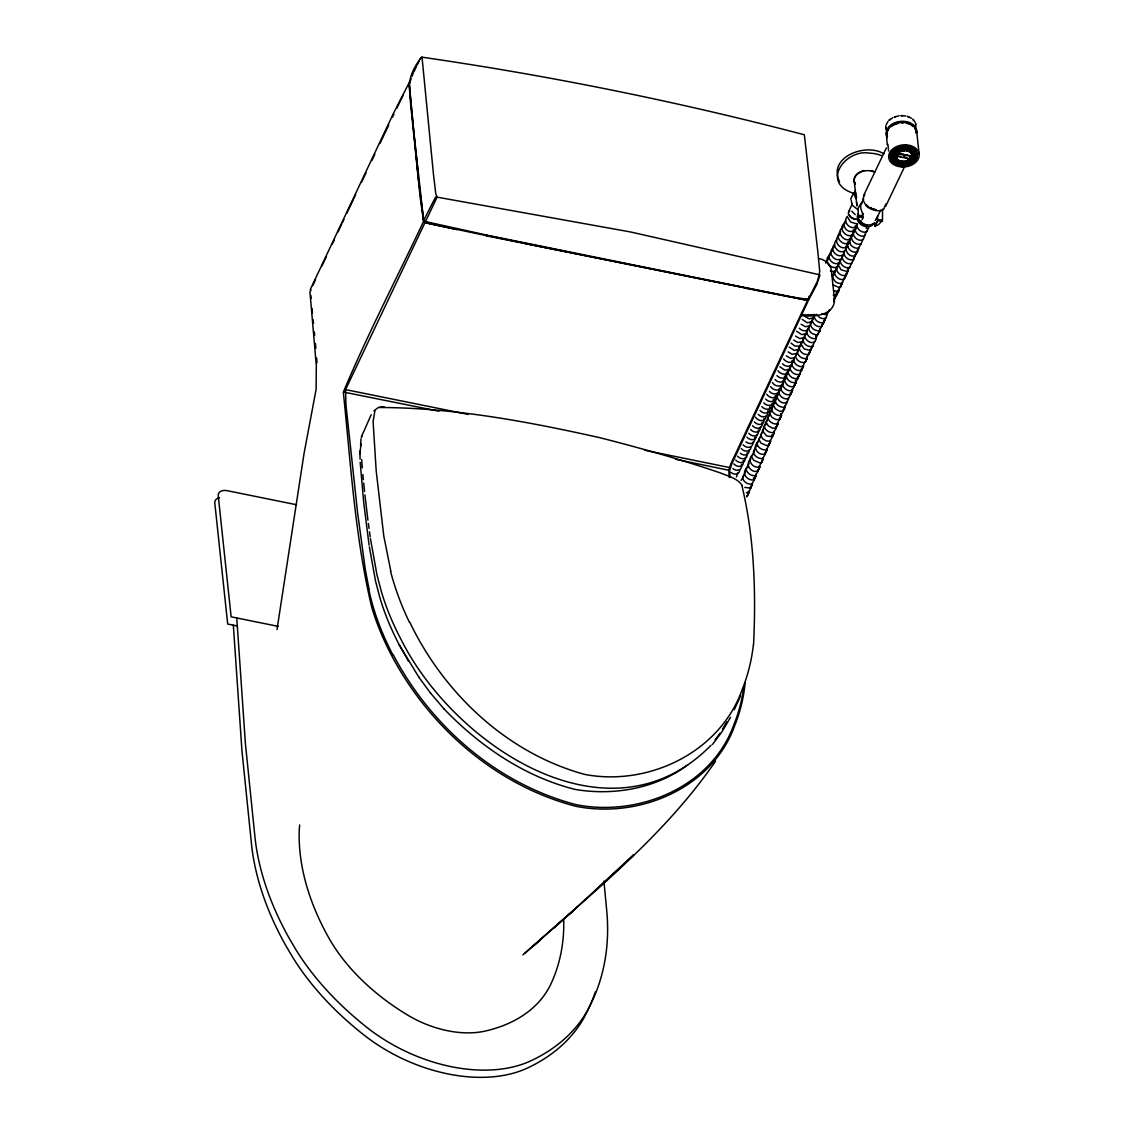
<?xml version="1.0" encoding="UTF-8"?>
<svg xmlns="http://www.w3.org/2000/svg" width="1134" height="1134" viewBox="0 0 1134 1134"><rect width="100%" height="100%" fill="white"/><g stroke="black" fill="none" stroke-linecap="round" stroke-linejoin="round"><path stroke-width="1.5" d="M910.29 151.403L910.347 151.276A5.996 4.309 -6.1 0 1 910.843 151.531L910.9 151.843A4.451 3.189 -6.1 0 1 910.63 152.098L909.709 151.63A4.451 3.204 -6.1 0 1 910.035 151.375L910.474 151.318M911.594 153.203L911.467 152.721A27.967 20.072 -6.1 0 1 911.027 152.197L911.467 151.346A20.511 14.699 -6.1 0 1 912.147 151.035L913.309 151.332A28.293 20.299 -6.1 0 1 913.749 151.857L913.295 152.707A20.568 14.77 -6 0 1 912.827 152.934M409.53 83.703C410.182 74.192 415.838 64.652 421.366 57.281M410.763 80.202L411.075 78.515M857.828 217.076L857.828 216.14M911.977 153.288L911.977 153.232A4.451 3.189 -6.1 0 1 912.445 153.062L913.012 153.728A4.451 3.189 -6.1 0 1 912.643 153.912L912.218 153.841A6.053 4.338 -6.1 0 1 911.963 153.558L911.92 153.388M910.985 162.318L910.999 162.701A6.01 4.309 -6.1 0 1 910.645 162.942L910.276 162.871M895.619 160.475L895.208 160.418A5.982 4.295 -6.1 0 1 894.981 160.149L894.301 160.404A28.194 20.228 -6.1 0 0 894.74 160.929L895.265 161.212M900.24 164.515L900.453 164.657A5.996 4.295 -6.1 0 0 900.906 164.756L901.317 164.6A4.451 3.189 -6.1 0 0 901.459 164.302L902.678 164.147A11.198 7.655 -6 0 0 906.42 163.806A11.864 8.916 -6.2 0 1 902.678 164.147A11.297 8.108 -6.1 0 1 901.431 163.948L900.453 164.005A4.451 3.189 -6.1 0 0 900.254 164.373L900.183 164.473M913.494 156.194L913.522 156.038A4.451 3.189 -6.1 0 0 914.047 156.067L914.132 155.344M913.536 157.754L913.536 157.754A4.451 3.204 -6.1 0 1 914.075 157.782L913.891 158.59A4.451 3.204 -6.1 0 1 913.465 158.562L913.352 157.782A19.661 14.104 -6.1 0 1 912.898 157.626L912.331 156.846A28.052 20.114 -6.2 0 1 912.487 156.223L913.338 155.727M885.767 204.106L883.698 209.195A10.929 6.974 25.5 0 1 879.856 210.683A12.956 8.264 25.5 0 1 870.359 208.755A11.056 7.045 25.5 0 1 866.007 205.608L862.691 199.428L864.817 194.353M894.116 160.036L894.116 159.681A6.01 4.309 -6.1 0 1 893.918 159.228L894.074 158.902A4.451 3.189 -6.1 0 1 894.584 158.873L894.953 159.043A6.01 4.309 -6.1 0 1 895.038 159.37L894.868 159.511M910.106 151.29L909.624 151.134A28.109 20.171 -6.1 0 1 908.958 150.765L908.972 149.872A20.596 14.77 -6.1 0 1 909.468 149.419L910.73 149.419A28.01 20.058 -6 0 1 911.382 149.801L911.523 150.538A20.54 14.742 -6.1 0 1 910.871 151.134L910.687 151.29M911.155 156.775L909.865 158.944L896.895 156.322L897.689 154.21M898.468 163.324L898.468 163.324A4.451 3.189 -6.1 0 1 898.185 163.65L897.745 163.693A6.039 4.338 -6.1 0 1 897.377 163.494L897.292 163.154A4.451 3.189 -6.1 0 1 897.589 162.927L897.533 162.871A28.01 20.1 -6.1 0 1 896.711 162.431L896.625 161.808M913.394 154.919L913.054 156.322M896.498 158.037C894.499 152.877 900.141 151.176 895.491 154.919A4.451 3.204 -6.1 0 1 895.123 154.777L895.676 154.04A4.451 3.204 -6.1 0 1 896.044 154.181L897.235 159.129A7.952 5.713 -6.1 0 0 903.018 161.467M897.972 163.183A11.198 7.697 -4.4 0 0 901.431 164.047L901.346 163.991A11.864 8.874 -8.1 0 1 897.972 163.183L895.137 161.269A4.451 3.189 -6.1 0 1 895.576 161.113L896.016 161.184A6.01 4.309 -6.1 0 1 896.257 161.467L895.747 162.275M898.326 152.282L897.448 152.863A4.451 3.189 -6.1 0 1 897.178 152.651L897.221 152.325M897.859 150.638L897.433 150.638A5.996 4.295 -6.1 0 0 897.093 150.879L897.051 151.176M911.764 156.322L911.878 155.372L911.693 156.662M912.544 160.971L912.544 160.971A4.423 3.175 -6.1 0 1 912.175 160.844L912.034 160.589A6.024 4.323 -6.1 0 1 912.303 160.22L912.728 160.107A4.451 3.204 -6.1 0 1 913.097 160.234L913.267 160.461A6.01 4.323 -6.1 0 1 912.983 160.858L912.884 160.957M901.303 151.12L900.212 151.389A4.437 3.189 -6.1 0 1 900.07 151.105L901.119 150.765A4.451 3.189 -6.1 0 1 901.275 151.049L901.246 151.035M746.129 288.362L803.751 299.674L808.131 299.844L809.208 296.3M894.556 154.649L895.137 153.827M896.611 154.352L895.988 155.145M911.183 156.946L910.248 155.868M359.662 453.926L361.222 443.748M360.073 451.148L360.059 459.157M360.569 445.634L360.981 438.915M913.565 153.558L912.913 152.764M882.479 209.166L882.507 220.336L878.453 224.702M895.378 156.478L895.208 157.286M914.018 158.462L913.848 159.1A28.024 20.128 -5.9 0 1 913.437 159.681L912.558 160.078M753.557 644.75C756.109 591.764 754.28 536.949 741.849 485.366M885.824 126.058L886.051 129.73L885.725 127.277M890.97 156.577L891.055 157.626L891.707 153.444M915.847 127.051L915.549 123.379L915.861 124.598M895.406 159.596L895.605 157.824A27.967 20.058 -6.1 0 0 895.449 157.215L895.336 156.96M906.746 150.765L906.761 150.723A4.451 3.189 -6.1 0 1 906.902 150.425L907.313 150.269A7.952 5.713 -6.1 0 1 910.588 152.239L912.161 154.196M899.829 164.586L900.226 163.764A11.297 8.108 -6.1 0 1 892.982 154.635A11.297 8.108 -6.1 0 1 905.244 147.76A11.297 8.108 -6.1 0 1 913.409 159.795L915.095 154.578L914.514 158.193M901.884 164.132L901.53 164.884M908.391 150.482L907.994 151.261M486.855 235.121L424.527 221.385L423.932 220.45L425.094 217.615L435.683 196.891M425.307 221.952L436.788 197.855M858.481 220.379L858.098 208.174L863.669 199.244M893.946 159.072L893.209 158.462A28.024 20.1 -6.1 0 1 893.053 157.853L893.592 157.002A19.703 14.132 -6.1 0 1 894.584 156.818L895.236 156.889M904.705 164.685L904.776 164.685A4.451 3.189 -6.1 0 0 904.762 164.387L904.436 164.175A6.024 4.323 -6.1 0 0 903.968 164.203L903.642 164.444A4.451 3.189 -6.1 0 0 903.642 164.756L903.968 164.954M906.349 150.921L906.746 150.099M911.864 155.684L911.864 154.819M911.594 156.846L910.007 158.973L911.056 155.982M879.715 221.059C874.257 220.464 879.715 213.291 880.353 210.244M904.393 149.164L903.543 149.603M895.959 156.194L896.058 156.974M913.04 157.683L912.856 158.576M896.81 156.279L896.966 155.344M893.89 157.073L894.145 157.243A4.451 3.204 -6.1 0 0 894.57 157.272L894.924 157.059A6.01 4.323 -6.1 0 0 895.01 156.719L895.477 155.698A28.067 20.128 -6.1 0 0 895.619 155.06L895.01 154.465A19.661 14.104 -6.1 0 0 894.017 154.394L893.11 155.089A28.01 20.1 -6.1 0 0 892.982 155.712L893.578 156.322A19.661 14.104 -6.1 0 0 894.57 156.379L894.924 156.18M866.773 231.109L864.122 236.155C859.912 236.935 854.838 233.349 855.164 228.841L857.403 224.248M864.916 235.107L863.343 239.345C859.629 242.251 853.746 237.927 853.222 233.788L856.326 227.65M814.637 341.433L812.624 346.139C808.358 347.897 802.645 343.786 803.028 339.151L804.701 335.352L806.997 333.552M818.337 333.524L815.672 338.584C811.448 339.378 806.359 335.749 806.728 331.241L811.618 322.07M782.942 380.896C783.41 388.012 775.004 386.963 772.41 382.597M822.079 325.557L819.386 330.632C815.133 331.497 810.101 327.769 810.456 323.289L813.503 318.073M823.78 322.339L825.793 317.633L823.78 322.339C819.74 324.126 814.694 320.468 814.084 316.329L814.51 314.487L810.952 314.855M838.791 262.393C837.813 275.151 819.613 261.018 830.272 254.952M846.063 247.907L846.247 246.602M849.947 238.537C849.21 250.699 831.732 238.367 840.648 231.662M863.059 239.076L861.032 243.81C856.765 245.681 851.039 241.386 851.464 236.793L853.689 232.229M276.994 629.611L304.04 453.543L316.088 389.444L316.329 365.885L309.908 291.438M829.507 309.752L826.842 314.784L821.767 313.877M840.677 286.165L837.998 291.225L834.014 290.857M842.548 282.224L840.507 286.945L842.548 282.224L840.507 286.945L839.018 287.469L832.781 284.847M844.419 278.284L841.726 283.344C835.177 284.776 829.776 276.327 835.078 271.409M851.903 262.521L849.848 267.298C845.78 269.013 840.762 265.384 840.209 261.189L843.342 255.037M850.032 266.462L847.353 271.494L841.23 269.892L838.338 265.101L840.677 259.615M855.603 254.739L853.59 259.417C849.323 261.359 843.568 257.035 844.008 252.428L846.262 247.892L848.005 246.829M859.331 246.943L857.743 251.153C853.845 254.285 847.07 249.338 847.722 244.632L849.99 240.082M779.214 388.707C779.682 395.001 772.424 395.213 769.447 391.372M737.951 472.736L736.405 476.932M752.948 442.104C753.387 448.384 746.144 448.653 743.153 444.797M912.317 153.926L912.26 154.096A28.038 20.114 -6.3 0 0 912.402 154.706L912.842 155.386M911.878 155.188L910.871 158.207M903.699 150.099L903.77 150.085A5.996 4.309 -6.1 0 1 904.252 150.057L904.578 150.269A4.451 3.189 -6.1 0 1 904.578 150.567L904.252 150.822A5.996 4.309 -6.1 0 1 903.784 150.85L903.5 150.638A4.451 3.189 -6.1 0 1 903.444 150.326L903.486 150.17M899.744 163.65L899.276 162.984A19.647 14.09 -6.1 0 1 899.602 162.275L900.58 161.907A28.293 20.256 -6 0 1 901.388 162.091L902.125 162.786A19.647 14.09 -6.1 0 1 901.785 163.494L901.431 163.849M862.279 202.731C857.658 207.805 864.462 213.362 862.903 217.6M904.932 150.737L904.946 150.142A8.165 5.854 -6.1 0 1 912.005 154.989A8.165 5.854 -6.1 0 1 906.59 161.453A8.165 5.854 -6.1 0 1 897.292 159.738A8.165 5.854 -6.1 0 1 897.589 152.679L897.674 152.892M903.33 164.189L903.344 165.04M887.908 144.302L888.617 150.964M899.645 151.049L900.056 151.729M901.7 151.162L901.374 150.496A7.952 5.713 -6.1 0 1 903.061 150.142L903.146 150.921M906.52 163.92L906.945 164.6M908.008 163.636L908.008 163.636A4.451 3.189 -6.1 0 1 908.15 163.92L907.965 164.217A6.053 4.338 -6.1 0 1 907.512 164.359L907.101 164.26A4.451 3.189 -6.1 0 1 906.945 163.976L907.143 163.679A6.053 4.338 -6.1 0 1 907.597 163.523L910.262 163.027M908.575 164.076L908.164 163.296M911.098 157.187L910.9 157.924M896.838 154.649L896.781 155.968M896.767 154.919L896.951 155.727M907.795 149.135L907.597 148.923A5.968 4.281 -6.1 0 0 907.157 148.838L906.803 148.937M310.801 290.743L311.014 289.78M912.998 152.268L912.927 151.956A5.982 4.295 -6.1 0 0 912.7 151.687L912.7 151.687M857.347 223.979L856.935 225.779C857.587 229.933 862.577 233.448 866.631 231.818L868.672 227.778M907.824 150.935L907.824 150.935A4.451 3.189 -6.1 0 0 907.965 150.638L907.767 150.368A6.081 4.352 -6.1 0 0 907.313 150.269A8.151 5.854 -6.1 0 1 910.985 158.108A8.151 5.854 -6.1 0 1 899.531 160.815M851.166 200.179L852.215 205.211L857.673 209.478M855.702 192.709L855.702 195.374M486.585 235.674L424.966 222.661L345.544 389.6L345.955 404.923L357.579 512.568L365.205 568.857L369.032 589.156M730.055 477.357L729.658 470.525L731.799 463.919L808.755 299.631L807.564 300.326L730.891 463.721L728.779 470.199L729.247 477.542M891.055 155.528L891.31 154.479M863.087 217.487L862.095 219.585M896.838 163.268L897.589 162.573M898.936 163.339L898.199 164.005M909.284 151.715L910.134 151.006M911.382 151.758L910.63 152.452A7.952 5.713 -6.1 0 0 903.94 150.071A8.165 5.854 -6.1 0 1 904.875 150.127L904.436 149.872M361.505 436.547L371.215 414.718M361.377 437.71L362.171 435.314M913.168 156.52L913.196 156.435A5.982 4.295 -6.1 0 0 913.083 156.846L913.947 157.059M374.9 410.877L373.1 421.607L376.219 471.149L383.774 535.914L390.819 571.125M748.809 492.581L746.824 496.678L748.809 492.581L748.44 491.291M413.059 124.953L423.733 221.3L428.893 223.582L456.775 229.578M424.017 220.818L425.122 222.505M751.091 446.654C750.821 452.509 744.088 452.069 741.282 448.596M897.674 162.857L898.44 162.686M905.116 164.898L905.102 164.132M911.126 161.723A28.081 20.143 -6.1 0 0 911.552 161.439L912.246 159.866M825.793 317.633L821.271 326.635C817.274 327.4 812.837 324.281 812.242 320.242L814.581 314.742M896.881 154.692L898.766 152.566M909.482 162.417L910.432 161.808M911.481 162.672L910.574 163.282M886.136 124.825L888.05 121.366M875.079 225.638L875.363 224.957A49.853 36.543 -1.4 0 1 875.845 223.922L876.015 223.54M893.635 158.902L895.18 161.524L894.457 160.815M741.069 480.49L743.706 476.025M310.277 289.524L393.484 113.329L409.927 81.223M851.322 236.439C847.92 246.191 833.618 232.031 843.257 226.956M788.045 370.903C787.223 376.587 780.079 374.007 777.995 370.719M789.392 368.125L790.426 365.772M798.69 348.393L801.384 342.681M835.928 269.41L836.963 267.043M411.869 76.403L413.371 73.015M747.419 495.728L750.651 488.286L750.283 487.01M857.176 223.681C856.156 238.012 839.132 230.117 845.624 220.251M780.589 386.708C779.738 392.392 772.594 389.912 770.525 386.552M914.103 158.505L913.579 158.377A19.604 14.047 -6 0 0 912.686 158.065L911.552 158.505A28.038 20.114 -6.1 0 0 911.112 159.072L911.382 159.795A19.661 14.104 -6.1 0 0 912.275 160.107L912.346 160.178M913.692 160.348L913.083 161.184M739.864 469.589C739.708 474.806 734.01 475.245 730.991 472.396M777.371 393.257C777.017 399.877 769.206 398.303 766.782 394.263M756.718 435.201C756.463 441.112 749.702 440.573 746.909 437.143M766.102 416.15C765.719 422.755 757.909 421.224 755.499 417.17M823.979 322.269L821.271 326.635L823.979 322.269L823.667 320.823M793.942 358.472C793.318 364.666 785.862 362.483 783.58 358.868M808.84 326.89C808.386 332.489 801.851 331.241 799.272 328.208M860.054 220.577L860.267 223.114L860.734 222.094M312.786 285.655L315.55 279.687M734.222 709.742L740.63 695.879M861.23 243.725L858.509 248.105C854.256 248.956 849.182 245.242 849.593 240.72L851.847 236.17M413.995 71.669L416.561 66.254M321.943 265.994L326.266 256.78M332.134 244.363L334.332 239.699M338.003 231.931L341.674 224.163M342.397 222.618L343.871 219.5M346.82 213.277L355.665 194.609M361.562 182.177L365.984 172.878M371.881 160.475L374.815 154.281M379.975 143.451L388.764 125.052M392.421 117.397L393.881 114.321M850.698 199.102L853.746 192.737M848.473 211.916L852.244 204.035M863.527 195.714L886.405 147.831M904.96 165.862L885.725 206.19M396.772 108.354L403.222 95.043M847.495 216.296C842.279 221.428 849.564 229.678 855.39 227.197L855.22 225.68M825.665 263.173L828.401 258.906M830.783 252.372C825.212 257.531 833.717 266.618 839.132 262.691M834.511 244.462C828.94 249.636 837.445 258.708 842.86 254.796M894.995 153.303L894.882 153.019A5.982 4.295 -6.1 0 1 895.109 152.721L895.137 152.679M833.703 301.573L834.808 297.221M862.988 213.376L862.124 215.063M893.904 158.136L893.875 158.094A5.996 4.295 -6.1 0 1 893.805 157.782L894.882 157.513M876.185 218.72L877.489 216.155M875.306 220.492L875.845 219.415M861.415 220.988L860.55 222.689M875.391 225.411L875.491 225.95M417.227 64.893L418.985 61.378M896.243 161.723L896.314 161.567A19.632 14.076 -6.1 0 1 897.022 160.971L898.085 160.858A28.01 20.1 -6.1 0 1 898.766 161.212L899.092 162.091A19.661 14.104 -6.1 0 1 898.766 162.389M857.97 213.716L857.304 216.537L858.608 219.755M857.772 216.452C854.809 223.993 868.885 230.797 873.137 224.008M410.182 80.67L409.076 84.214L410.636 104.215L420.303 198.45L423.563 221.442C396.73 278.213 367.558 334.317 343.333 392.109C350.732 463.905 354.985 536.609 371.668 607.002A361.93 230.684 25.5 0 0 391.627 655.495C429.488 727.433 496.394 785.522 575.618 806.246C638.853 818.975 712.407 788.555 734.875 725.165A361.93 230.613 25.5 0 0 745.137 682.81M896.668 153.203L897.745 151.729M836.935 239.756C830.513 244.816 838.749 254.923 844.717 250.841M838.834 263.499L836.566 268.063C836.127 272.67 841.853 276.994 846.134 275.094L848.175 270.36L847.381 268.843M807.11 330.646L804.786 336.16C805.31 340.313 811.207 344.608 814.921 341.688L816.31 338.797L815.672 335.99M730.537 717.298L722.117 731.572L712.521 744.457M914.628 156.053L914.897 156.577A28.038 20.114 -6.1 0 1 914.741 157.201L913.465 157.47M910.914 157.215L910.588 158.391M897.122 155.117L898 153.997L911.155 156.067M910.021 158.363L909.128 158.179M893.748 156.336L893.564 157.286M722.585 729.006L726.766 721.961M420.246 59.039L421.139 57.664M715.582 761.127C663.702 836.694 590.587 894.244 522.845 954.885M910.73 157.498L910.12 159.072M913.437 159.88L914.032 159.058M844.405 251.776L842.08 257.262C842.647 261.444 847.693 265.044 851.747 263.301L853.803 259.317L853.491 257.843M715.1 739.864L720.076 733.23M794.084 358.656L791.773 364.184C792.453 368.323 797.443 371.81 801.483 370.194L803.467 365.502M913.848 155.287L913.848 155.287A4.451 3.189 -6.1 0 0 913.423 155.358L913.182 155.642A6.039 4.323 -6.1 0 0 913.267 155.982L913.565 156.123M788.555 370.705L786.344 375.283C786.06 379.777 791.149 383.264 795.331 382.555L797.797 378.799L797.656 376.814M779.299 391.159L777.088 395.809C776.79 400.373 783.211 404.966 787.194 402.286L788.711 398.02M773.757 403.69L771.588 408.353C771.474 412.804 776.563 416.008 780.674 415.483L783.098 411.699L782.899 409.842M746.569 468.129C740.956 473.332 747.887 481.666 754.167 479.611L756.123 475.543L755.74 474.267M755.627 446.782L753.486 451.46C753.444 455.896 758.504 459.015 762.601 458.561L765.011 454.72L764.798 452.948M764.656 425.222L762.473 430.821L766.612 435.924L772.282 436.746L774.224 432.649L773.827 431.416M897.263 153.855L903.841 154.493M894.726 161.255L895.747 160.773M897.646 151.743L897.731 151.389A5.996 4.295 -6.1 0 0 898.085 151.162L898.128 150.85M855.362 190.611L854.001 194.311L856.213 198.733L855.362 197.642M874.697 223.029L871.054 225.127L866.787 224.886M849.72 210.584L848.232 213.49L850.429 217.147M912.799 159.384L911.92 159.398M835.404 270.587L833.476 271.607L830.315 271.054M833.547 274.541L831.619 275.562M813.064 317.974L809.081 318.81L804.856 316.358M811.207 321.928L807.224 322.751L802.192 319.377M809.35 325.869L805.367 326.705L801.128 324.267M805.622 333.779L801.639 334.601L796.607 331.227M803.765 337.719L799.782 338.556L795.544 336.103M801.894 341.674L797.911 342.511L793.687 340.058M798.18 349.57L794.197 350.406L789.165 347.032M796.309 353.51L792.326 354.347L788.102 351.909M788.867 369.315L784.884 370.152L779.852 366.764M913.451 151.276L909.95 148.894L905.244 147.959A11.297 8.108 -6.1 0 0 900.283 148.597L896.243 151.432A20.582 14.77 -6.1 0 0 896.753 151.828L897.575 152.14A8.151 5.854 -6.1 0 0 899.588 160.787A7.952 5.713 -6.1 0 0 906.463 160.9L908.759 159.908M906.647 163.636L907.866 163.211M908.405 164.317L907.243 164.671M837.742 266.816L834.596 272.996C835.049 277.178 840.989 281.558 844.688 278.567L846.007 273.577M839.557 235.05C832.313 239.628 839.245 250.189 846.134 247.354L847.821 241.868M833.986 247.056C826.7 251.578 833.759 262.11 840.549 259.232M711.117 745.166C609.015 849.338 453.869 744.84 401.181 639.746A363.674 231.804 25.5 0 1 381.251 591.211L376.984 574.895L370.393 538.395M802.319 341.944L799.3 347.146C798.875 351.781 804.672 355.934 808.896 354.148L810.64 348.677M373.866 410.806L378.487 407.432L384.029 406.709M595.378 890.601L633.665 854.838L568.177 915.251M554.044 927.938L576.979 907.313L524.815 953.453M896.044 150.709L895.208 151.432A11.864 8.264 -9.4 0 0 893.379 153.898A11.198 8.236 -2.7 0 1 895.208 151.432L896.54 150.524A28.166 20.185 -6.1 0 1 897.221 150.099L898.426 150.198A20.639 14.785 -5.9 0 1 898.922 150.609L898.624 151.502A28.166 20.242 -6 0 1 897.986 151.956L898.029 152.084A4.451 3.189 -6.1 0 1 898.312 152.296L898.411 152.353M890.19 119.368L888.999 120.346L892.812 117.709M912.7 160.645L910.815 161.808M533.76 945.77L539.968 940.455M899.786 150.737L901.034 150.354M901.516 151.446L900.481 151.8M914.429 158.717L914.684 157.768M909.893 149.929L910.319 149.886A5.925 4.252 -6.1 0 1 910.673 150.085L910.744 150.142M910.418 150.652L910.092 150.694A5.996 4.295 -6.1 0 1 909.681 150.482L909.638 150.652M833.206 275.349L833.986 274.74M845.114 222.888C834.993 228.586 851.521 243.016 853.689 231.138L853.378 229.706M804.19 337.946L801.086 344.098L803.992 348.833L810.13 350.463L812.766 345.431M798.577 350.009L795.501 356.133C796.153 360.286 801.157 363.745 805.197 362.157L807.224 358.146L806.898 356.728M796.734 353.992L793.715 359.223C793.389 363.716 798.464 367.288 802.674 366.537L805.324 361.477M793.006 362.058L790.029 367.232C789.732 371.725 794.806 375.241 799.002 374.518L801.483 370.761L801.341 368.763M791.178 366.069L788.102 372.207C788.782 376.346 793.772 379.805 797.812 378.217L799.796 373.511M787.478 374.135C780.816 378.657 787.053 388.919 794.126 386.311L796.153 382.257L795.288 380.131M834.27 299.092L836.779 295.336L836.155 292.501M783.764 382.328L780.716 388.466C781.454 392.577 786.401 395.979 790.455 394.476L792.468 390.422L792.127 389.047M781.921 386.425L778.945 391.669C778.718 396.149 783.792 399.537 787.96 398.899L790.426 395.1L790.27 393.172M828.699 310.886L829.79 310.036M778.207 394.731L775.245 399.976C775.075 404.441 780.149 407.772 784.303 407.177L786.741 403.378L786.571 401.479M776.365 398.913L773.345 405.065L775.401 408.835L779.639 411.231L783.112 411.032L785.097 406.978L784.742 405.646M687.941 764.741C656.132 788.555 613.891 795.969 575.136 789.42C524.56 776.733 479.909 746.2 444.06 708.948M772.679 407.347L769.702 413.499L771.8 417.199L776.053 419.566L779.512 419.438L781.468 415.37L780.532 413.414M749.135 463.31L746.229 468.555C746.158 472.991 751.232 476.138 755.343 475.656L757.739 471.843L757.54 470.043M745.52 471.772L742.614 477.003C742.529 481.454 747.589 484.643 751.7 484.161L754.308 479.781L753.387 477.811M770.836 411.656L767.931 416.943C767.931 421.366 773.005 424.414 777.088 424.003L779.568 419.056M752.749 454.777C746.37 459.298 752.182 468.37 758.972 467.123L761.495 462.162M750.949 459.043C744.329 463.664 750.85 473.431 757.781 471.134L759.752 467.038L759.369 465.776M754.564 450.51L751.615 456.633L753.713 460.319L759.978 462.97L761.424 462.573L763.31 457.881M769.008 416.022L766.088 422.146L768.186 425.803L772.467 428.17L775.897 428.071L777.839 423.988L777.442 422.755M758.178 441.948C751.559 446.583 758.15 456.265 765.053 454.011L766.995 449.929L766.612 448.667M767.194 420.36L764.33 425.59C764.33 430.013 769.391 433.06 773.473 432.664L775.869 428.808L775.642 427.064M763.579 429.035L760.659 435.158L762.771 438.801L765.932 440.786L769.858 441.339L772.424 436.987L771.46 435.102M761.779 433.358L758.859 439.453L760.971 443.125L767.236 445.775L768.668 445.393L770.553 440.715M759.993 437.639L757.101 442.898C757.073 447.32 762.147 450.411 766.23 449.985L768.639 446.13L768.413 444.372M909.766 159.242L906.52 161M873.251 223.738L870.487 224.986M894.797 149.773L895.874 149.008A12.984 9.71 -4.3 0 1 899.687 147.307M896.016 160.277L896.115 160.078A6.01 4.309 -6.1 0 0 895.832 159.738L895.491 159.653M749.078 491.986L746.271 492.766M893.748 158.803L894.91 158.576M912.998 155.216L914.16 155.004M914.429 156.251L913.451 156.449M914.684 155.004L914.911 154.437A28.024 20.114 -6.1 0 0 914.755 153.827L913.834 153.232A20.412 14.614 -6.1 0 0 913.338 153.345M809.081 298.922L816.735 284.648L820.01 274.896M898.511 151.828L899.758 151.134M849.876 242.917C842.279 246.291 847.112 257.772 854.781 255.901L857.502 251.55L857.191 250.075M896.994 150.057L898.015 149.49M911.58 160.688L911.608 160.674A19.703 14.132 -6.1 0 0 911.013 160.149M903.529 164.047L905.386 163.395A19.647 14.09 -6.1 0 0 905.386 162.672L904.351 162.19A27.911 20.029 -6.1 0 0 903.472 162.247L902.721 162.828A19.647 14.09 -6.1 0 0 902.721 163.551L903.755 164.033A27.911 20.029 -6.1 0 0 904.634 163.976L904.819 163.962M904.804 165.139L903.699 165.224M799.598 346.111L794.934 346.083L791.022 343.078M794.013 357.961L790.469 358.301L786.245 355.849M896.64 160.659L896.753 159.752A28.024 20.1 -6.1 0 0 896.314 159.228L895.279 159.072M913.224 153.94L912.473 154.252M832.129 250.997L833.079 250.557M801.412 345.516L799.116 347.316L797.429 351.186C797.089 355.693 802.177 359.28 806.387 358.514L809.038 353.454M789.321 370.109L790.27 369.67M786.585 377.792L784.303 379.55L782.63 383.462C782.389 387.941 787.478 391.372 791.645 390.691L794.098 386.935L793.956 384.993M780.064 390.578L781.014 390.139M908.263 150.198L908.306 149.83A20.54 14.728 -6.1 0 0 908.561 149.291L908.164 148.469A28.293 20.299 -6.1 0 0 907.342 148.285L906.123 148.611A20.54 14.728 -6.1 0 0 905.853 149.149L906.264 149.986M904.819 149.816L905.187 149.405A20.582 14.77 -6.1 0 0 905.187 148.724L904.408 148.072A28.208 20.242 -6.1 0 0 903.543 148.1L902.522 148.71A20.582 14.77 -6.1 0 0 902.522 149.263L904.663 149.787M774.522 403.109L775.458 402.683M747.32 467.562L748.256 467.151M904.663 151.006L903.5 151.105M907.781 150.241L907.172 149.986M765.393 424.669L766.329 424.272M756.378 446.229L757.314 445.818M877.546 225.17L875.873 225.808M807.451 300.113L808.585 299.348M895.86 116.504L894.287 117.043L899.163 115.796M899.12 148.993L900.283 148.597M901.232 150.34L901.941 149.546A20.497 14.699 -6.1 0 0 901.672 149.036L900.609 148.625A28.024 20.1 -6.1 0 0 899.786 148.894L899.092 149.688A20.582 14.785 -6.3 0 0 899.347 150.198L899.815 150.666M894.017 156.18L895.18 156.265M914.202 158.845L913.097 158.788M899.503 146.81L908.419 146.371L915.379 150.042M900.481 163.665L901.728 163.891M901.19 165.025L900.013 164.813M894.272 156.421L894.272 156.421A4.451 3.204 -6.1 0 1 894.754 156.464L894.868 156.478M895.236 158.647L895.066 158.689A19.576 14.047 -6.1 0 1 894.57 158.774M882.068 221.357L881.047 221.314M907.654 151.375L906.534 151.148M379.536 407.503C453.543 407.673 527.466 421.508 599.56 437.625C640.171 447.902 680.485 459.369 720.161 472.85C727.929 476.082 737.284 478.123 742.274 485.579M857.814 219.472L854.03 219.145L850.415 217.147M894.939 159.653L894.797 159.653A4.437 3.189 -6.1 0 1 894.386 159.738L894.414 159.497A19.632 14.09 -6.1 0 1 894.839 159.284M800.661 315.621L817.302 315.011L801.908 315.252M895.491 153.728L896.526 154.096M895.605 155.23L894.669 154.904M801.724 315.266C813.276 317.378 834.596 315.507 834.482 299.56L831.35 270.147C830.414 264.137 824.942 259.672 819.145 258.609M902.551 115.625L900.85 115.654L905.853 116.008M855.759 223.681L850.429 221.881L847.523 217.09M894.187 154.989L893.861 155.145A5.982 4.295 -6.1 0 0 893.762 155.528L893.79 155.84M908.986 161.51A19.618 14.076 -6.1 0 0 909.638 162.02L910.063 162.205M866.064 228.274L867.028 228.288M897.873 162.545L898.908 163.069M897.915 164.033L896.951 163.579M910.304 163.296L909.44 162.729M911.367 151.488L910.474 151.006M905.244 147.944L906.477 148.03M902.38 165.55L896.711 164.387L892.472 161.538A13.608 9.767 -6.1 0 1 890.502 157.541L890.431 156.464A14.175 10.263 -2.7 0 1 891.196 153.203M910.304 152.48L909.383 152.027M858.381 214.95L861.344 215.984M807.564 300.326L486.472 235.844M804.02 299.107L807.72 299.56M344.126 392.18L438.858 411.217M875.972 209.691L873.081 209.11M833.277 295.123L837.232 294.287L838.536 289.326M877.9 219.358L879.091 219.585M794.452 297.377L808.244 299.39L817.203 281.686L819.074 275.449M898.199 154.111L897.83 153.317M776.195 293.805L794.622 297.434M345.544 389.6L468.285 414.449M746.399 287.809L776.365 293.848M901.161 154.026L909.723 155.698M880.296 219.826L881.401 220.053M860.819 217.232L862.818 217.629M486.812 235.135L746.541 287.866M486.699 235.489L569.325 252.258M525.042 243.484L746.129 288.149M644.537 450.226L729.304 467.492M296.569 504.758L227.254 490.682A10.376 6.62 25.5 0 0 218.252 495.898L231.138 616.825L278.312 626.393M236.793 625.883L227.693 624.04L214.808 503.113A10.376 6.62 25.5 0 1 219.457 497.783M904.507 154.621L907.172 155.174M675.807 459.313L729.318 470.369M900.694 156.478L898.142 155.939M859.884 217.019L858.481 216.509M438.759 225.184L425.406 222.037M898.029 151.729L898.794 152.325M897.405 153.203L896.696 152.608M907.682 148.228L912.728 150.581M865.483 224.546L867.042 225.014M906.817 150.935L906.973 151.006A5.996 4.295 -6.1 0 0 907.413 151.091L907.554 150.992M901.374 164.047L901.261 164.019A6.081 4.352 -6.1 0 0 900.807 163.934M914.614 155.826L914.415 155.117M906.548 163.494L906.321 163.225A19.576 14.033 -6.1 0 1 905.967 162.559L906.42 161.85A28.293 20.299 -6.1 0 1 907.243 161.581L908.462 161.751A19.576 14.047 -6.1 0 1 908.816 162.417L908.362 163.14A28.293 20.299 -6.1 0 1 907.824 163.296M895.293 162.247L894.655 161.496M897.008 164.203L903.911 165.295A12.984 8.845 -6.4 0 0 908.192 164.558M908.901 116.915L907.413 116.405L911.538 118.319M865.611 224.645L861.599 222.675M863.598 224.957L864.505 225.297M863.498 225.241L864.477 225.609M896.824 152.452L896.526 152.31A20.568 14.756 -6.1 0 0 895.846 152.055L894.627 152.268A28.01 20.1 -6.1 0 0 894.187 152.835L894.329 153.728A20.568 14.756 -6.1 0 0 895.01 153.969L896.229 153.785A28.01 20.1 -6.1 0 0 896.654 153.203M744.811 487.379L750.51 488.13L752.395 483.453M854.979 219.103L851.436 217.572L849.068 214.978M883.967 153.898C866.022 142.317 827.196 157.243 839.529 181.624M870.26 207.891L871.649 208.571M896.016 162.148L896.951 162.715M858.991 221.413L860.267 223.129M861.854 223.795L862.719 224.532M862.549 224.773L859.926 221.825M855.206 214.68L851.79 211.222M740.346 453.26C743.365 456.109 749.064 455.655 749.22 450.453L749.205 449.716M732.876 468.526C735.895 471.375 741.593 470.95 741.749 465.72L741.452 464.231M745.974 441.821C748.993 444.67 754.677 444.202 754.847 439L754.564 437.497M911.013 160.149L909.751 160.291A28.081 20.143 -6.1 0 0 909.071 160.73L908.986 161.51M424.966 222.661L423.563 221.442M861.783 222.732L859.444 220.804M776.932 375.595C779.738 378.912 786.542 379.706 786.698 373.667L786.386 372.221M775.075 379.564C777.881 382.881 784.685 383.675 784.841 377.622L784.53 376.19M782.517 363.759C785.309 367.09 792.127 367.855 792.283 361.817L791.971 360.385M733.797 463.863C736.604 467.279 743.38 467.846 743.606 461.907L743.323 460.404M737.554 456.208C740.346 459.667 747.079 460.135 747.349 454.266L747.065 452.764M735.683 460.007C738.475 463.437 745.251 464.004 745.492 458.065L745.477 457.342M765.677 399.055C768.469 402.499 775.259 403.038 775.5 397.084L775.202 395.596M754.408 421.919C757.2 425.363 763.962 425.888 764.217 419.963L763.933 418.446M748.78 433.344C751.559 436.788 758.334 437.327 758.589 431.388L758.306 429.885M763.806 402.868C766.598 406.312 773.374 406.851 773.615 400.912L773.331 399.409M761.92 406.681C764.713 410.139 771.489 410.65 771.744 404.725L771.73 403.988M760.035 410.494C762.828 413.953 769.603 414.463 769.858 408.538L769.575 407.021M758.164 414.293C760.957 417.751 767.732 418.262 767.987 412.337L767.69 410.834M752.537 425.718C755.343 429.205 762.076 429.63 762.346 423.762L762.062 422.245M750.651 429.531C753.444 432.975 760.219 433.514 760.475 427.575L760.446 426.852M913.65 120.119L912.672 119.169L915.11 122.259M430.495 693.058L444.131 709.019M866.39 204.588L867.326 205.708A8.633 5.5 25.5 0 0 869.537 207.508M859.756 221.74L860.337 222.477M897.221 158.987L896.2 157.357M915.648 151.29L909.596 147.222A12.984 9.724 -7.6 0 0 905.428 146.555A13.069 9.384 -6.1 0 0 891.012 155.471A13.069 9.384 -6.1 0 0 902.466 165.309A13.069 9.384 -6.1 0 0 916.839 154.238A13.069 9.384 -6.1 0 0 899.616 147.264M859.841 222.562L858.807 220.662M418.715 677.026L430.58 693.158M816.523 314.359L819.91 317.789L824.163 318.895L826.289 317.279L827.381 312.913M828.557 264.137L828.061 263.442L830.244 266.547M418.829 677.154L399.097 644.636M856.085 196.324L856.652 197.273M859.033 220.053L858.027 218.054M393.356 654.956C430.877 726.426 497.372 784.005 575.987 804.63C638.74 817.189 711.826 787.081 734.081 724.116A362.611 231.095 25.5 0 0 743.861 686.594M408.382 661.009L399.253 644.835A358.542 228.544 25.5 0 1 379.734 597.15L375.552 581.118L369.358 546.857M896.058 160.773L896.711 161.581M913.154 154.564L913.139 154.507A5.968 4.281 -6.1 0 1 913.054 154.196M409.657 621.971C443.918 693.583 507.437 753.43 584.875 774.451C648.648 786.528 720.033 752.239 742.217 689.486A364.524 245.213 27 0 0 753.415 644.707M911.353 153.529L911.793 154.578L911.367 153.359M893.025 158.377L893.847 160.05L892.741 156.605L892.812 157.498M858.962 217.388L858.495 215.474M911.523 162.403L910.956 161.893A11.297 8.108 -6.1 0 0 912.686 160.574M910.659 162.034L910.446 162.091A6.01 4.309 -6.1 0 0 909.95 162.403L909.851 162.516A11.297 8.108 -6.1 0 1 907.597 163.424M423.733 221.3L418.148 176.861L409.261 84.27M423.209 217.941L423.903 220.733M819.91 328.817L820.236 330.249L817.543 334.587C813.319 335.409 808.23 331.78 808.585 327.272M897.178 162.063L897.249 162.02A5.968 4.281 -6.1 0 0 897.589 162.219M874.853 226.035L874.399 222.576M875.037 225.978L874.768 223.398M367.926 520.166L364.907 494.892M368.38 523.469L369.046 528.444M369.5 531.761L370.166 536.736M369.089 545.142L363.66 502.107L360.187 462.275M854.228 180.944L856.978 205.991M856.51 202.05L856.85 204.914M919.093 153.955L916.711 131.501M415.739 150.694L418.403 176.309M362.852 474.551L363.362 479.625M363.702 483.027L364.567 491.504M603.912 881.146L606.718 910.574A394.589 251.521 25.5 0 1 593.011 999.423L587.851 1009.827A259.601 165.479 25.5 0 1 530.939 1060.786A132.919 84.724 25.5 0 1 367.033 1027.517A259.601 165.479 25.5 0 1 296.513 950.689L288.858 937.69A394.589 251.521 25.5 0 1 255.178 839.217L245.383 743.394L236.765 617.973M311.992 308.306L312.488 313.211M313.14 319.731L313.48 323.233M314.345 331.95L314.685 335.451M410.976 103.506L413.159 125.094M886.66 138.22L887.284 144.897M315.422 343.531L315.862 348.379M409.828 90.366L411.075 103.676M233.335 625.188L241.939 750.609L251.734 846.446A394.589 251.521 25.5 0 0 285.414 944.906L293.068 957.904A259.601 165.479 25.5 0 0 363.589 1034.732A132.919 84.724 25.5 0 0 527.494 1068.001A259.601 165.479 25.5 0 0 584.407 1017.042L589.567 1006.638A394.589 251.521 25.5 0 0 595.364 991.853M361.661 459.511L362.327 467.86M316.641 358.046L316.996 362.852M310.829 295.407L311.056 298.469M917.349 154.026L916.074 159.412A13.622 9.781 -6.1 0 1 902.31 165.578M409.417 83.505L409.927 90.55M392.931 654.984A362.625 231.52 25.3 0 1 368.72 589.099M409.275 621.999A364.524 245.525 26.8 0 1 390.507 571.097M854.157 179.937A12.587 9.029 -6.1 0 1 854.469 177.925M854.866 176.904A12.587 9.029 -6.1 0 1 860.054 171.985M861.273 171.432A12.587 9.029 -6.1 0 1 863.952 170.639M870.869 170.568A12.587 9.029 -6.1 0 1 873.393 171.319M855.376 183.779A12.587 9.029 -6.1 0 1 854.455 181.922M855.348 184.275A12.672 9.086 -6.1 0 1 858.892 173.02A12.672 9.086 -6.1 0 1 874.654 172.24M881.43 155.585A29.03 20.823 -6.1 0 0 869.353 153.133C846.488 148.894 821.512 180.717 850.67 192.284A29.03 20.823 -6.1 0 0 853.505 193.262M903.302 149.929A28.208 20.242 -6.1 0 0 903.869 149.901A7.952 5.713 -6.1 0 1 906.505 150.085M914.202 155.457A6.039 4.323 -6.1 0 1 914.302 155.797M911.027 152.792A7.952 5.713 -6.1 0 1 907.299 160.603M901.275 150.354A7.952 5.713 -6.1 0 1 902.125 150.127M896.781 158.562A7.952 5.713 -6.1 0 1 897.745 152.466M903.883 149.759A8.151 5.854 -6.1 0 1 906.576 149.957M890.984 157.442A13.084 9.384 -6.1 0 0 902.437 165.153A13.084 9.384 -6.1 0 0 916.825 154.096M906.364 163.75A11.297 8.108 -6.1 0 1 902.607 164.09M903.996 150.198A8.165 5.854 -6.1 0 1 908.32 150.879A8.165 5.854 -6.1 0 1 910.829 152.594M902.196 166.953A15.366 11.028 -6.1 0 1 888.744 155.401A15.366 11.028 -6.1 0 1 905.712 144.812M887.157 137.838A15.366 11.028 -6.1 0 1 899.106 122.699A15.366 11.028 -6.1 0 1 916.952 132.706M905.513 146.059A13.622 9.767 -6.1 0 0 890.474 155.443A13.622 9.767 -6.1 0 0 902.395 165.692A13.608 9.767 -6.1 0 0 917.363 156.35A13.608 9.767 -6.1 0 0 905.442 146.116M905.641 144.854A15.366 11.028 -6.1 0 1 919.093 156.421A15.366 11.028 -6.1 0 1 902.125 167.01M915.818 132.834A14.586 10.461 -6.1 0 0 915.818 130.495A14.572 10.447 -6.1 0 1 916.159 132.735M909.142 123.11A14.586 10.461 -6.1 0 1 915.549 129.333M887.341 135.414A14.572 10.447 -6.1 0 1 893.124 124.244A14.572 10.447 -6.1 0 1 909.255 123.11M887.454 136.491A14.572 10.447 -6.1 0 1 887.468 131.827M887.922 130.651A14.572 10.447 -6.1 0 1 888.56 129.545M891.395 126.54A14.572 10.447 -6.1 0 1 892.6 125.704M893.932 124.953A14.572 10.447 -6.1 0 1 898.44 123.393M901.658 122.968A14.572 10.447 -6.1 0 1 903.274 122.954M906.463 123.323A14.572 10.447 -6.1 0 1 909.369 124.187M910.715 124.811A14.572 10.447 -6.1 0 1 912.998 126.342M914.741 128.255A14.572 10.447 -6.1 0 1 915.351 129.304M875.817 209.705A10.234 6.52 25.5 0 1 873.279 209.195M872.003 208.755A10.234 6.52 25.5 0 1 870.742 208.188M887.071 136.69A15.323 11 -6.1 0 1 892.004 124.187A15.323 11 -6.1 0 1 909.652 122.585M909.525 122.614A15.323 11 -6.1 0 1 916.527 132.834M563.697 919.121A329.172 209.818 25.5 0 1 551.351 983.036A176.535 112.521 25.5 0 1 485.834 1030.934A83.08 52.958 25.5 0 1 407.645 1015.072A176.535 112.521 25.5 0 1 328.789 937.861A329.172 209.818 25.5 0 1 299.206 831.378A129.8 82.739 25.5 0 1 299.702 824.971M422.032 57.182L433.415 173.785L435.768 193.73L437.27 197.174L630.15 231.889L818.918 274.641L819.74 271.664L817.841 251.819L804.332 134.776C678.982 101.833 550.146 75.751 422.032 57.182M810.923 349.414L808.896 354.148L810.923 349.414M848.175 270.36L846.134 275.094L848.175 270.36M848.104 242.619L846.134 247.354L848.104 242.619M903.089 150.17L903.075 150.255A8.165 5.854 -6.1 0 0 901.317 150.666A8.165 5.854 -6.1 0 1 903.061 150.227M752.466 484.076L750.51 488.13L752.466 484.076M759.752 467.038L757.781 471.134L759.752 467.038M763.38 458.49L761.424 462.573L763.38 458.49M766.995 449.929L765.053 454.011L766.995 449.929M770.624 441.31L768.668 445.393L770.624 441.31M774.224 432.649L772.282 436.746L774.224 432.649M777.839 423.988L775.897 428.071L777.839 423.988M756.123 475.543L754.167 479.611L756.123 475.543M781.468 415.37L779.512 419.438L781.468 415.37M785.097 406.978L783.112 411.032L785.097 406.978M792.468 390.422L790.455 394.476L792.468 390.422M796.153 382.257L794.126 386.311L796.153 382.257M799.839 374.192L797.812 378.217L799.839 374.192M803.51 366.183L801.483 370.194L803.51 366.183M807.224 358.146L805.197 362.157L807.224 358.146M875.859 224.447L875.547 225.099L877.645 220.691L875.859 224.447M857.502 251.55L854.781 255.901L857.502 251.55M846.333 275.038L843.597 279.418L846.333 275.038M838.848 290.786L836.141 295.123L838.848 290.786M820.236 330.249L817.543 334.587L820.236 330.249M812.809 346.125L810.13 350.463L812.809 346.125M906.69 157.683L903.359 157.016L906.704 157.711M899.631 151.261A8.165 5.854 -6.1 0 0 898.213 152.14A8.165 5.854 -6.1 0 1 899.659 151.318M870.855 208.046A9.171 5.854 25.5 0 0 871.989 208.557A9.2 5.868 25.5 0 1 870.869 208.032"/></g></svg>
